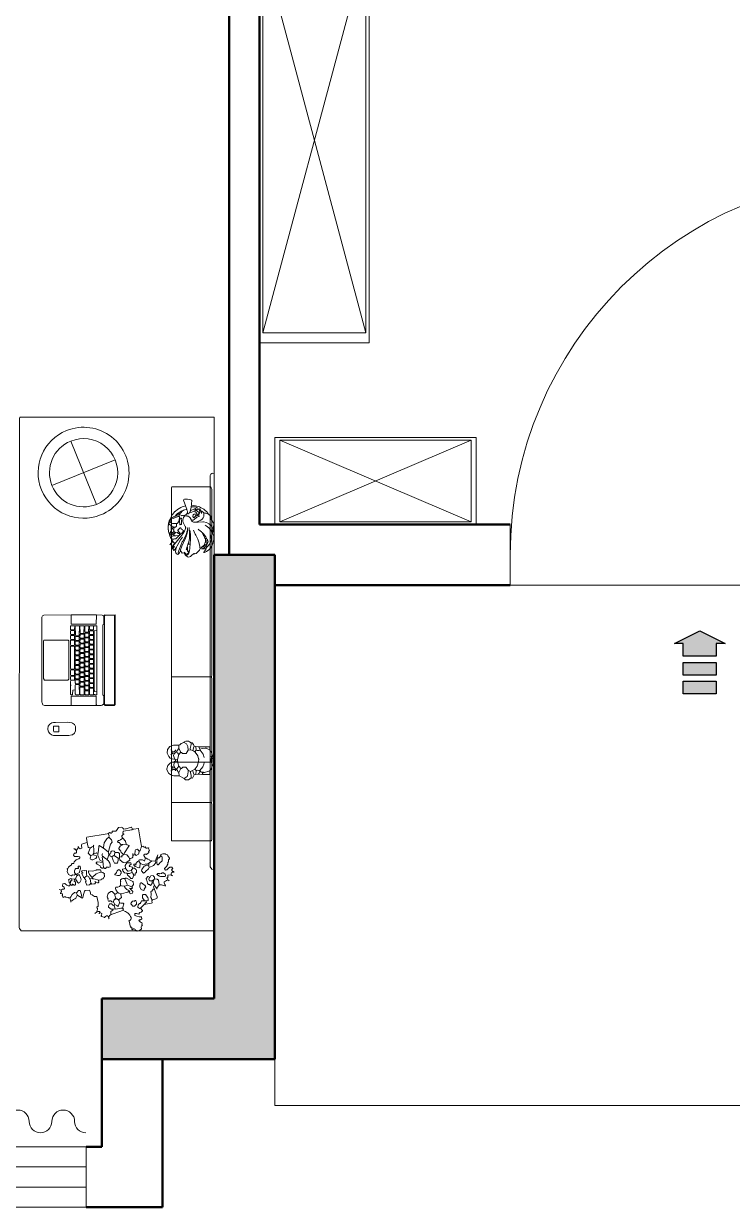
# Model space of a CAD drawing. Header units: millimetres. Extents: x 0 to 37800, y -37845 to -6163.
# Drawn here: x 18664 to 21469, y -30153 to -25469 of the extents above; entities that cross this region are included whole.
import ezdxf

# ---------------------------------------------------------------- set-up
doc = ezdxf.new("R2010")
doc.units = ezdxf.units.MM
doc.layers.get('0').update_dxf_attribs({"lineweight": 13})
for name, color, linetype, lineweight in [('BS-承重墙柱', 7, 'Continuous', 50), ('BS-非承重墙', 7, 'Continuous', 50), ('DS-活动家具', 4, 'Continuous', 13), ('DS-电器', 4, 'Continuous', 13), ('DS-绿化陈设', 4, 'Continuous', 9), ('DS-门窗', 7, 'Continuous', 13), ('RC-灯具', 30, 'Continuous', 13)]:
    doc.layers.add(name, color=color, linetype=linetype, lineweight=lineweight)
doc.layers.add('SH-符号标注', color=1, linetype='Continuous')

# ---------------------------------------------------------------- blocks, each defined once
blk = doc.blocks.new('ARCHITECTURE_c14ac505253f887310d2b723b3b19dc0_e1268d0fe68d4a2183bca38f510edc0f')
at = {"color": 8, "linetype": 'Continuous', "ltscale": 2}
blk.add_line((2859.2, -7424.2), (2859.2, -9483.2), dxfattribs=at)
blk = doc.blocks.new('ARCHITECTURE_5a4c32e7952858a01887b74cb2ca0c8b_e5103680e34b4a39b375d9e4f5c3e317')
at = {"color": 8, "linetype": 'Continuous', "ltscale": 2}
blk.add_line((2859.2, -9483.2), (5930.3, -9483.2), dxfattribs=at)
blk = doc.blocks.new('ARCHITECTURE_a55f705a756446045fc6c508dacda255_3809ea9f96374d3aa6e8ec40e298cb36')
at = {"color": 8, "linetype": 'Continuous', "ltscale": 2}
blk.add_line((5930.3, -7424.2), (2859.2, -7424.2), dxfattribs=at)
blk = doc.blocks.new('LEGEND_63e90fc031fcdf2017aa55189b3c03ad_11a24d2d578f420fbb57a7187bc358c7')
at = {"layer": 'DS-活动家具', "color": 143, "linetype": 'Continuous', "ltscale": 2, "flags": 128}
for points in [[(2041.9, 18.1), (2044.8, 20), (2054.9, 25.9), (2054.9, 785.1), (2052.3, 787.7), (23.3, 787.7), (23.3, 20.7), (31.1, 19.4), (2041.9, 18.1)], [(253.9, 772.2), (1800.9, 772.2), (1810.6, 779.2), (1813.9, 787.7)]]:
    blk.add_lwpolyline(points, dxfattribs=at)
at = {"layer": 'DS-活动家具', "color": 143, "linetype": 'Continuous', "ltscale": 2}
blk.add_ellipse((258.2, 784), major_axis=(0, 12.6), ratio=1, start_param=1.270572, end_param=2.798315, dxfattribs=at)
blk = doc.blocks.new('LEGEND_fc0f0b3e4699c9e443d03967a7052d8a_e56f754f1d7346feb9973a9c54f73c37')
at = {"layer": 'DS-活动家具', "color": 143, "linetype": 'Continuous', "ltscale": 2}
for p, q in [((29.2, 516), (624.2, 516)), ((29.2, 21), (29.2, 516)), ((624.2, 516), (624.2, 21)), ((624.2, 21), (624.2, 516)), ((44.2, 501), (609.2, 501)), ((44.2, 36), (44.2, 501)), ((44.2, 501), (609.2, 36)), ((44.2, 36), (609.2, 501)), ((609.2, 501), (609.2, 36)), ((609.2, 36), (44.2, 36)), ((624.2, 21), (29.2, 21))]:
    blk.add_line(p, q, dxfattribs=at)
blk = doc.blocks.new('LEGEND_02bcfc7fd7fc207e236b336e01768127_2a960dbe26a742b7b9775da3dc97b5a6')
at = {"layer": 'DS-电器', "color": 143, "linetype": 'Continuous', "ltscale": 2, "flags": 128}
for points in [[(37, 479), (37, 481), (35, 483), (31.5, 486.2), (33, 489), (33, 556), (31.9, 560.9), (33, 562), (41, 563), (572, 563), (579.9, 561.6), (584, 558), (585, 557), (585, 489), (583, 487), (578, 479)], [(33, 556), (35, 558), (579, 558), (582, 557), (584, 558)], [(583, 487), (582, 489), (582, 557)], [(584, 247), (584.2, 247.9), (585, 249), (585, 427), (584, 428), (585, 430), (585, 461), (583.6, 467.9), (578, 479), (570, 481), (526, 481), (522, 475), (521, 474), (93, 474), (91, 480), (90.1, 480.2), (89, 481), (43, 481), (37, 479), (32.5, 468.7), (32.5, 468), (32, 427), (32, 246), (32.5, 50), (36.4, 40.2), (45.9, 35.6), (47.9, 35.6), (565, 35)], [(33, 489), (37, 486), (577, 486), (578.9, 487.2), (582, 489)], [(32, 246), (86, 246.5), (89, 249), (89, 425), (88, 426), (33.9, 426.7), (32, 427)], [(520, 416), (520, 429), (518, 431), (501, 431), (500, 430), (497, 430), (496, 431), (128, 431), (127, 430), (122.1, 430.4), (121, 431), (98, 431), (98, 413), (100, 411), (99.2, 407.9), (99, 407), (98, 406), (98, 379), (100.9, 377.7), (102, 377), (117, 377), (118.9, 378.2), (120, 379), (123, 382), (123, 404), (120, 405.5), (99, 407)], [(100, 378), (99, 373), (98, 372), (98, 345), (100, 343), (99, 339), (98, 338), (98, 311), (100, 309), (99, 305), (98, 304), (98, 277), (100, 275), (99, 271), (98, 270), (98, 242), (114.8, 240.9), (119.9, 242.2), (123, 244), (123, 268), (120, 269.5), (99, 271)], [(100, 343), (133.1, 343.8), (137, 347), (138, 348), (138, 370), (135, 371.5), (99, 373)], [(127, 430), (128, 413), (129.9, 411.8), (131, 411), (493, 411), (499, 416), (498, 430), (498, 430)], [(147, 377), (152, 381), (152, 404), (150.1, 405.2), (149, 406), (129, 406), (128, 405), (128, 379), (131, 377.5), (147, 377)], [(162, 343), (167, 347), (167, 370), (165.1, 371.2), (164, 372), (144, 372), (143, 371), (143, 345), (146, 343.5), (162, 343)], [(176, 377), (182, 382), (182, 404), (180.1, 405.2), (179, 406), (158, 406), (157, 405), (157, 379), (160, 377.5), (176, 377)], [(191, 343), (197, 348), (197, 370), (195.1, 371.2), (194, 372), (173, 372), (172, 371), (172, 345), (175, 343.5), (191, 343)], [(205, 377), (211, 382), (211, 404), (209.1, 405.2), (208, 406), (187, 406), (186, 405), (186, 380), (190, 377.5), (205, 377)], [(220, 343), (226, 348), (226, 370), (224.1, 371.2), (223, 372), (203, 372), (202, 371), (202, 345), (205, 343.5), (220, 343)], [(235, 377), (240, 381), (240, 404), (238.1, 405.2), (237, 406), (217, 406), (216, 405), (216, 379), (219, 377.5), (235, 377)], [(250, 343), (255, 347), (255, 370), (253.1, 371.2), (252, 372), (232, 372), (231, 371), (231, 345), (234, 343.5), (250, 343)], [(264, 377), (270, 382), (270, 404), (268.1, 405.2), (267, 406), (246, 406), (245, 405), (245, 379), (248, 377.5), (264, 377)], [(279, 343), (285, 348), (285, 370), (283.1, 371.2), (282, 372), (261, 372), (260, 371), (260, 345), (263, 343.5), (279, 343)], [(293, 377), (299, 382), (299, 404), (297.1, 405.2), (296, 406), (276, 406), (275, 405), (275, 379), (278, 377.5), (293, 377)], [(308, 343), (314, 348), (314, 370), (312.1, 371.2), (311, 372), (291, 372), (290, 371), (290, 345), (293, 343.5), (308, 343)], [(323, 377), (328, 381), (328, 404), (326.1, 405.2), (325, 406), (305, 406), (304, 405), (304, 379), (307, 377.5), (323, 377)], [(344, 349), (344, 369), (341.1, 371.2), (340, 372), (320, 372), (319, 371), (319, 345), (322, 343.5), (338, 343), (344, 349)], [(352, 377), (358, 382), (358, 404), (356.1, 405.2), (355, 406), (334, 406), (333, 405), (333, 379), (336, 377.5), (352, 377)], [(367, 343), (373, 348), (373, 370), (371.1, 371.2), (370, 372), (349, 372), (348, 371), (348, 346), (352, 343.5), (367, 343)], [(381, 377), (387, 382), (387, 404), (385.1, 405.2), (384, 406), (364, 406), (363, 405), (363, 379), (366, 377.5), (381, 377)], [(396, 343), (402, 348), (402, 370), (400.1, 371.2), (399, 372), (379, 372), (378, 371), (378, 345), (381, 343.5), (396, 343)], [(411, 377), (416, 381), (416, 404), (414.1, 405.2), (413, 406), (393, 406), (392, 405), (392, 379), (395, 377.5), (411, 377)], [(432, 349), (432, 370), (430.1, 371.2), (429, 372), (408, 372), (407, 371), (407, 345), (410, 343.5), (426, 343), (432, 349)], [(440, 377), (446, 382), (446, 404), (444.1, 405.2), (443, 406), (422, 406), (421, 405), (421, 379), (424, 377.5), (440, 377)], [(455, 343), (461, 348), (461, 370), (459.1, 371.2), (458, 372), (437, 372), (436, 371), (436, 346), (440, 343.5), (455, 343)], [(469, 377), (475, 382), (475, 404), (473.1, 405.2), (472, 406), (452, 406), (451, 405), (451, 379), (454, 377.5), (469, 377)], [(484, 343), (490, 348), (490, 370), (488.1, 371.2), (487, 372), (467, 372), (466, 371), (466, 345), (469, 343.5), (484, 343)], [(517, 407), (515, 406.5), (481, 406), (480, 405), (480, 379), (481.9, 377.8), (483, 377), (514, 377), (517, 378)], [(496, 344), (495, 345), (495, 371), (496, 372), (517, 373)], [(520, 348), (520, 370), (517, 373), (517, 378), (520, 382), (520, 404), (517, 407), (518.7, 414.8), (520, 416)], [(575, 246), (563, 246), (562, 247), (557, 247), (556, 246), (530, 246), (529, 247), (529, 426), (580, 426.5), (581.9, 427.2), (584, 428)], [(100, 309), (140.1, 309.8), (144, 313), (145, 314), (145, 336), (142, 337.5), (99, 339)], [(100, 275), (154.1, 275.8), (159, 280), (159, 302), (158, 303), (99.9, 304.8), (99, 305)], [(169, 309), (174, 313), (174, 336), (172.1, 337.2), (171, 338), (151, 338), (150, 337), (150, 311), (153, 309.5), (169, 309)], [(183, 275), (188, 279), (188, 302), (186.1, 303.2), (185, 304), (165, 304), (164, 303), (164, 277), (167, 275.5), (183, 275)], [(204, 315), (204, 336), (202.1, 337.2), (201, 338), (180, 338), (179, 337), (179, 311), (182, 309.5), (198, 309), (204, 315)], [(212, 275), (217, 279), (217, 302), (215.1, 303.2), (214, 304), (194, 304), (193, 303), (193, 277), (196, 275.5), (212, 275)], [(227, 309), (233, 314), (233, 336), (231.1, 337.2), (230, 338), (209, 338), (208, 337), (208, 312), (212, 309.5), (227, 309)], [(242, 275), (247, 279), (247, 302), (245.1, 303.2), (244, 304), (223, 304), (222, 303), (222, 277), (225, 275.5), (242, 275)], [(257, 309), (262, 313), (262, 336), (260.1, 337.2), (259, 338), (239, 338), (238, 337), (238, 311), (241, 309.5), (257, 309)], [(271, 275), (276, 279), (276, 302), (274.1, 303.2), (273, 304), (253, 304), (252, 303), (252, 277), (255, 275.5), (271, 275)], [(286, 309), (292, 314), (292, 336), (290.1, 337.2), (289, 338), (268, 338), (267, 337), (267, 311), (270, 309.5), (286, 309)], [(300, 275), (305, 279), (305, 302), (303.1, 303.2), (302, 304), (282, 304), (281, 303), (281, 277), (284, 275.5), (300, 275)], [(316, 309), (321, 313), (321, 336), (319.1, 337.2), (318, 338), (298, 338), (297, 337), (297, 311), (300, 309.5), (316, 309)], [(330, 275), (335, 279), (335, 302), (333.1, 303.2), (332, 304), (311, 304), (310, 303), (310, 277), (313, 275.5), (330, 275)], [(345, 309), (350, 313), (350, 336), (348.1, 337.2), (347, 338), (327, 338), (326, 337), (326, 311), (329, 309.5), (345, 309)], [(359, 275), (364, 279), (364, 302), (362.1, 303.2), (361, 304), (341, 304), (340, 303), (340, 277), (343, 275.5), (359, 275)], [(374, 309), (380, 314), (380, 336), (378.1, 337.2), (377, 338), (356, 338), (355, 337), (355, 311), (358, 309.5), (374, 309)], [(388, 275), (394, 280), (394, 302), (392.1, 303.2), (391, 304), (370, 304), (369, 303), (369, 277), (372, 275.5), (388, 275)], [(404, 309), (409, 313), (409, 336), (407.1, 337.2), (406, 338), (386, 338), (385, 337), (385, 311), (388, 309.5), (404, 309)], [(418, 275), (423, 279), (423, 302), (421.1, 303.2), (420, 304), (399, 304), (398, 303), (398, 278), (402, 275.5), (418, 275)], [(433, 309), (438, 313), (438, 336), (436.1, 337.2), (435, 338), (415, 338), (414, 337), (414, 311), (417, 309.5), (433, 309)], [(447, 275), (452, 279), (452, 302), (450.1, 303.2), (449, 304), (429, 304), (428, 303), (428, 277), (431, 275.5), (447, 275)], [(462, 309), (468, 314), (468, 336), (466.1, 337.2), (465, 338), (444, 338), (443, 337), (443, 311), (446, 309.5), (462, 309)], [(514, 275), (515.1, 275.8), (520, 280), (520, 302), (517, 305), (458, 304), (457, 303), (457, 277), (460, 275.5), (514, 275)], [(517, 305), (517, 310), (520, 314), (520, 336), (517, 339), (515, 338.5), (474, 338), (473, 337), (473, 311), (474.9, 309.8), (476, 309), (514, 309), (517, 310)], [(517, 339), (517, 344), (500, 343), (496, 344)], [(123, 244), (124, 243), (127, 243), (131, 241), (147, 241), (151.1, 243.8), (152, 244), (152, 268), (150.1, 269.2), (149, 270), (129, 270), (128, 269), (127.2, 243.9), (127, 243)], [(152, 244), (153, 243), (156, 243), (160, 241), (176, 241), (180, 244), (181, 244)], [(156, 243), (156.5, 245), (157, 269), (158, 270), (179, 270), (181, 269), (182, 268), (182, 246), (181, 244), (186, 244), (189, 241)], [(218, 267), (215.1, 269.2), (214, 270), (187, 270), (186, 269), (186, 244)], [(430, 55), (430, 222), (429, 224), (424, 228), (190, 228), (188, 227), (186, 224), (186, 53), (187, 50), (190.9, 47.8), (421, 47), (430, 55)], [(189, 241), (212, 241), (216.1, 243.8), (217, 244), (218, 267)], [(359, 241), (364, 244), (364, 268), (362.1, 269.2), (361, 270), (223, 270), (222, 269), (222, 244), (225, 241.5), (359, 241)], [(364, 244), (365, 243), (368, 243), (372, 241), (397, 241), (401.1, 243.8), (402, 244), (402, 268), (400.1, 269.2), (399, 270), (370, 270), (369, 269), (368.2, 243.9), (368, 243)], [(402, 244), (403, 243), (406, 243), (410, 241), (426, 241), (430.1, 243.8), (431, 244), (431, 268), (429.1, 269.2), (428, 270), (408, 270), (407, 269), (406.2, 243.9), (406, 243)], [(431, 244), (434.9, 242.6), (438, 241), (457, 241), (458.9, 242.2), (460, 243), (464, 243), (465.9, 241.8), (467, 241), (486, 241), (487.1, 241.8), (494.4, 242.1), (496, 241), (515, 241), (520, 246), (520, 253), (517, 256), (492, 257), (491, 258), (490, 275)], [(565, 35), (569.9, 36.4), (580.2, 42.5), (584.5, 53.6), (584.4, 55.9), (585, 57), (585, 246), (584, 247), (575.8, 246.5), (575, 246)], [(767.6, 118), (768.4, 127), (769, 128), (769, 230), (765.3, 251.1), (763.7, 255.9), (753.7, 269.6), (740, 277), (714, 277), (700.5, 269.3), (692.4, 255.9), (691.4, 250.9), (688, 223), (688.5, 134), (689.5, 120), (691.4, 107.1), (698.5, 91.9), (711.8, 81.6), (728.3, 78.6), (732, 79)], [(741, 118), (745, 121), (746, 122), (746, 156), (744, 158), (712, 158), (712, 120), (715, 118.5), (741, 118)]]:
    blk.add_lwpolyline(points, dxfattribs=at)
at = {"layer": 'DS-电器', "color": 143, "linetype": 'Continuous', "ltscale": 2}
for centre, radius, start, end in [((525, 341.1), 8.51, 126.04907, 160.21113), ((219.5, 248.4), 5.04, 240.25517, 299.74483), ((727.1, 119.2), 40.5, 276.95884, 358.3984)]:
    blk.add_arc(centre, radius, start, end, dxfattribs=at)
blk = doc.blocks.new('LEGEND_4398328ef0a1601bc0a161da4e687967_e0653ee68a454f6095eff68a575cf009')
at = {"layer": 'RC-灯具', "color": 30, "linetype": 'Continuous', "ltscale": 2}
for p, q in [((270.1, 221.5), (270.1, -48.5)), ((135.1, 86.5), (405.1, 86.5))]:
    blk.add_line(p, q, dxfattribs=at)
for radius, start, end in [(180, 0, 180), (135, 0, 180), (180, 180, 0), (135, 180, 0)]:
    blk.add_arc((270.1, 86.5), radius, start, end, dxfattribs=at)
blk = doc.blocks.new('LEGEND_06268d9d1a9d1447c3c484100c8eb3af_37ce9fe4389b454589de1bbd8f85cd2e')
at = {"color": 143, "linetype": 'Continuous', "ltscale": 2, "flags": 128}
for points in [[(201, 466), (199, 465), (198, 466), (196, 465), (195.6, 460.1), (190, 457), (184.6, 461.4), (183, 460), (180, 458), (179.2, 449.6), (183, 445), (189.3, 440.4), (189.8, 438.9), (191.5, 433), (186.4, 429.7), (185, 430), (174.9, 438.8), (174.1, 439.2), (167, 443), (161, 442), (157.8, 444.8), (151.6, 445.4), (151, 445), (146, 449), (144, 449), (140.1, 445.8), (135, 443), (130, 440), (129, 439), (128.6, 434.1), (127, 432), (127, 424), (130, 416), (135.6, 414.8), (136, 415), (142.4, 408.9), (143, 405), (150, 400), (157, 400), (158, 401), (162, 401), (163, 400), (167.1, 401.8), (169, 403), (170, 404), (170, 406), (167.1, 408.2), (159.9, 414.3), (159, 417), (154.1, 420.2), (153, 421), (142, 421), (136, 419), (136, 415)], [(210, 455), (204.9, 455.8), (202, 457), (199, 460), (199, 465)], [(210, 455), (211, 443), (215, 443), (218.5, 443.7), (219, 442), (222, 439), (226.1, 440.8), (227, 441), (230, 443), (234, 447)], [(209, 400), (214.7, 410.1), (215.3, 411.9), (217, 415), (217, 427), (216, 432), (214, 434), (211, 434), (207.1, 431.8), (203, 427.1), (203, 427), (202, 426), (202, 421), (204.2, 417.7), (206, 410), (205, 409), (204, 408), (204, 404), (209, 400)], [(262, 400), (261.8, 399.1), (252, 392), (248, 390), (238.6, 386), (230.8, 388.4), (230, 388), (227, 391), (226, 391), (227.3, 401.8), (230.9, 406.2), (248.4, 409), (249, 409)], [(230, 443), (232.2, 437.2), (234.6, 433.7), (237, 428), (242, 428), (247.9, 431.2), (249.1, 431.8), (253, 433), (254, 434)], [(253, 433), (252.7, 431.1), (249.4, 418), (249, 409), (262, 400), (265, 400), (266, 401)], [(104, 368), (102, 370)], [(103, 364), (104, 368), (108.1, 369.7), (114, 372), (117, 369), (119, 370), (122, 370), (129, 361), (128, 360), (128, 354), (131, 351), (134, 351), (140, 355), (144, 357), (144.4, 359.9), (148, 366), (150.8, 372.1), (151.2, 372.9), (154, 379), (155, 380), (156, 394)], [(131, 404), (139, 402), (143, 405)], [(156, 394), (139.7, 400.1), (139, 402)], [(155, 353), (153.8, 351.1), (150, 346), (150, 334), (152, 332), (156, 332), (164, 337), (169, 346), (166.4, 364.5), (165, 368), (156, 380), (155, 380)], [(172, 368), (181, 371), (172.3, 387.2), (162, 396), (156, 394)], [(172, 368), (171, 367), (171, 360), (174.2, 355.2), (176, 352), (188.2, 343.4), (194, 342), (203, 349), (199.3, 355.9), (197, 357), (186, 369), (181, 371)], [(226, 391), (219, 392), (214.9, 388.2), (212, 386), (214.1, 377.9), (219, 375), (220, 373), (227.4, 369.2), (234, 372), (233, 382), (230, 388)], [(220, 373), (219, 373), (216.7, 366.9), (217, 366), (224.6, 360.2), (226, 360), (236, 363.6), (244, 364.4), (248.6, 369), (248.4, 371.9), (252, 376), (243.7, 382.7), (233, 382)], [(267, 391), (267, 387), (274, 381), (274, 380), (276, 378), (284.8, 378.3), (286, 379), (299, 378), (303.9, 379.4), (305.9, 380.2), (308, 384), (304.2, 396.1), (303, 400), (301, 402), (296, 402), (268.1, 391.7), (267, 391), (257, 388), (252.3, 390.3), (252, 392)], [(312, 353), (310, 352), (300.3, 345.5), (290, 346), (288, 348), (288, 357), (299.7, 365.5), (305.1, 366.8), (310.9, 367.3), (313, 363), (312, 362), (312, 359), (313, 358), (312, 357), (312, 353), (313, 342), (315, 340), (318.9, 339.6), (323.2, 336.5), (323, 334), (328, 329), (337, 328), (338, 328), (342.7, 333.5), (342, 338), (325, 354), (324, 354), (322, 356), (318, 360.3), (313, 358)], [(325, 354), (326, 356), (325.4, 358.1), (324.4, 364.1), (322, 380), (320, 382), (312, 381), (308, 384)], [(115, 332), (115, 335), (113, 337), (108.5, 338), (102.5, 340.9), (97, 342), (74.9, 338.4), (28, 330), (27, 329), (29.6, 311.9), (30, 307), (22, 303)], [(97, 342), (98, 345), (97, 349), (100, 351), (100, 356)], [(132, 312), (130, 317), (133, 322), (128.7, 330.6), (119.5, 333.4), (115, 332), (108, 326), (110.4, 319.1), (114, 317.4), (129.7, 316.9), (130, 317)], [(156, 353), (155, 353), (144, 357)], [(156, 332), (157, 327), (167, 319), (167.6, 317.9), (168, 313), (172, 313), (177, 317), (182, 331.9), (182, 332), (179, 335), (164.9, 336.8), (164, 337)], [(167, 319), (172, 322)], [(214.2, 291.9), (216.2, 294.9), (220, 298), (223, 300), (224, 301), (224, 307), (211, 312), (205, 308), (196.8, 304.5), (196.1, 304.6), (190, 304), (187.2, 306.2), (184, 308), (183, 315), (187, 319), (189, 321), (192, 323), (200, 323), (202, 321), (202, 319), (204, 317), (206, 318), (211, 317), (211, 312)], [(272, 350), (270, 352), (266.9, 352.6), (258, 356.8), (257, 358), (250.6, 354.4), (250, 353), (245.8, 347.1), (241, 342), (241, 339), (243, 337), (254.1, 335.4), (258, 335), (268, 340.8), (272, 350)], [(324, 301), (325.9, 302.2), (334, 308), (334, 315), (325.1, 322.2), (324, 323), (318.9, 322.4), (316.1, 321.6), (311, 320), (311, 317), (313, 315), (313.7, 306.8), (319.9, 302.8), (324, 301)], [(416, 300), (416, 304), (417, 305), (421, 305), (425.8, 304.6), (427, 308), (425, 308), (423, 310), (423, 314), (425, 316), (427.1, 317.8), (432.3, 324.7), (430.4, 332.7), (423, 342), (416.8, 340.9), (416, 340), (411.5, 341.4), (411.2, 343.1), (407.6, 345.2), (406, 343), (401, 344), (398, 340), (395.7, 336.1), (390, 332), (388, 334), (387.6, 337.9), (383.4, 343.3), (376.7, 341.8), (376, 341), (375.6, 333), (373.6, 324.1), (370, 316), (364, 316), (362, 318), (362, 322), (363, 323), (364.4, 326.9), (365, 332), (364, 333), (361, 333), (359, 335), (357.8, 339.9), (352.6, 345.6), (351, 346), (342, 338)], [(22, 303), (21, 302), (27.7, 282.9), (28.3, 281.1), (29.5, 274.6), (25, 271), (23, 269), (22, 264), (23, 254), (34, 246), (37, 243), (37, 236), (37.9, 230.2), (42, 229), (45, 226), (45, 224), (44, 223), (42, 220), (47, 215), (47.6, 209.9), (61, 133), (63, 131), (65, 131), (82, 134), (88.1, 135.6), (100.9, 138.2), (102, 139), (103.4, 143.9), (104, 145)], [(30, 307), (31.5, 304.8), (37.8, 272.9), (38, 272), (45, 270.1), (49, 273), (56, 266)], [(49, 275), (49, 273)], [(56, 266), (59, 266), (65, 270), (76.3, 280), (89, 283), (90.6, 268.8), (92, 266)], [(128, 275), (122.8, 276.8), (96.6, 292.7), (95, 294), (94, 294), (90.7, 287.1), (89, 283)], [(92, 266), (95, 262), (98, 259), (99.7, 258.5), (104, 255), (107, 255), (116.4, 263), (120.9, 264.2), (125.1, 268.8), (129, 273), (128, 275), (130.6, 285), (130.4, 286), (140.5, 293.6), (142, 294), (145, 296), (152, 297), (159, 287), (160, 286), (162, 286), (172.9, 279.8), (185, 281), (195, 289), (192, 304)], [(184, 308), (180, 307), (176.5, 296.7), (176.6, 296.1), (176, 295), (175, 294), (172, 297), (167.7, 301.9), (163, 301), (162, 286), (160.6, 271.9), (151.9, 260.7), (149.9, 259.4), (143, 258), (140, 258), (139.1, 257.8), (138, 257), (131, 257), (130, 258), (125, 257), (121, 252), (122, 241), (115.9, 236.7), (115.6, 230.9)], [(130, 309), (125, 309)], [(140, 268), (139, 267), (134, 267), (131.8, 269.8), (129, 273)], [(140, 309), (131, 308), (130, 309), (132, 312)], [(185, 281), (185.8, 275.9), (187, 269), (191, 269), (193.9, 270.3), (201.9, 276.6), (203.4, 286), (204, 287), (211.6, 288.1), (214.2, 291.9)], [(195, 289), (197, 290)], [(204, 287), (205, 296), (200, 305)], [(236, 309), (234.2, 305.9), (223, 285), (223, 281), (225, 278), (224, 277), (224.6, 270.9), (225.4, 267.1), (229, 261), (235, 261), (236, 262), (238, 263), (240.2, 261.7), (250.1, 261.1), (252, 262), (252.8, 265.1), (255, 276), (254.2, 278.1), (251, 288), (257, 305), (248.5, 311.4), (238, 310.3), (236, 309)], [(225, 278), (243.9, 285.2), (245, 286), (251, 288)], [(252, 262), (252, 261), (256, 257), (259.1, 251.7), (258, 249), (259, 243.2), (262, 242), (268.9, 243.4), (274.9, 247.2), (277, 249), (280, 251), (282, 255), (285, 262), (284.6, 265.9), (279.7, 282.9), (278, 290), (274, 294), (273, 294)], [(264, 305), (264, 298), (263, 295)], [(270.2, 290.9), (273, 294), (273.2, 294.9), (275.8, 297.4), (278, 296), (284.2, 298.9), (284.1, 305.8), (277.9, 308.6), (276, 308), (267, 300), (264, 298)], [(313, 315), (314, 314), (315, 315)], [(321, 258), (321.6, 263), (322, 272), (324, 274), (337.8, 270.3), (341, 269), (346, 272.7), (350, 271), (352.7, 262.9)], [(366, 294), (364.1, 292.8), (361, 291), (359.7, 288.1), (355.2, 280.9), (354, 279), (350, 271)], [(391, 292), (392, 294), (411.4, 298), (415.1, 299.8), (416, 300), (418, 300)], [(119, 214), (118, 216), (89.2, 223.2), (81, 230), (70.9, 227.3), (67, 223), (61, 217)], [(65, 270), (71.9, 261.3), (73.7, 255.9), (74.3, 254.1), (77.8, 250.4), (81.6, 253.1), (82, 258), (85.9, 258.4), (90.2, 262.8), (90, 265), (92, 266)], [(115.6, 230.9), (116, 227), (119, 224), (124, 224), (127, 220), (135.4, 221.9), (139, 229)], [(122, 241), (124.1, 240.2), (133, 237), (133.2, 236.2), (138, 229), (142, 229), (144.9, 230.3), (152.9, 233.4), (164, 238), (164, 249), (163, 250), (153, 252.6), (145, 253), (144, 253), (141.7, 248.1), (137.2, 241.9), (133, 237)], [(140, 258), (138, 267)], [(145, 253), (143, 258)], [(209, 240), (210, 241), (213, 250), (213, 258), (211, 260), (204.9, 262.8), (204.1, 263.2), (203, 264), (198, 264), (196.1, 262.8), (193.1, 260.8), (189, 255.7), (192.1, 249.9), (194.1, 249.3), (201, 246), (204, 243), (207.1, 239.5), (209, 240)], [(287, 240), (285, 239), (276, 230), (276, 225), (282, 216), (284, 214), (297, 210), (300.9, 211.4), (305, 214), (305.8, 214.4), (308, 213), (314, 215.2), (315, 218), (313, 220), (313, 224), (314.2, 225.9), (316, 228), (317.9, 232.9), (316, 235)], [(287, 240), (280, 251)], [(285, 262), (292.9, 264.4), (299, 265), (308, 254)], [(303, 244), (302, 243), (309.6, 235.9), (316, 235), (327, 240)], [(304, 248), (303, 244), (306.7, 243.5), (307, 244)], [(327, 240), (331.2, 246.9), (333, 250), (333, 253), (332, 254), (326.9, 255.6), (321, 258), (313.1, 256.6), (308, 254), (304, 248)], [(325, 228), (325, 219), (333.9, 215.3), (337.1, 215.8), (344.8, 225.7), (346, 234), (344, 241), (345, 243), (341.4, 262.1), (341, 269)], [(327, 240), (330, 237), (332, 237), (344, 241)], [(346, 234), (347, 234), (349, 232), (354, 224), (363, 224), (366, 226)], [(352.7, 262.9), (366, 226), (371, 219), (378, 217), (382, 217), (383, 218)], [(104, 196), (102, 197), (83.5, 199.2), (67.6, 208.9), (61, 217), (56, 218), (49.1, 215.6), (47, 215)], [(145.1, 192.6), (167, 194.6), (181, 197), (185, 201), (185, 204), (183, 205), (180, 208), (180, 215), (181, 216), (177.6, 221.7), (177, 222), (168, 222), (163.1, 220.6), (157, 217), (155, 215), (150, 211), (131.1, 216.3), (121.1, 215.4), (119, 214), (104, 196), (98.2, 185.7), (96, 184), (94, 181)], [(94, 181), (97, 178), (114, 177.5), (128, 175), (133, 175), (141.9, 178.3), (143.1, 178.6), (153, 183.8), (157, 193)], [(137, 193), (137.3, 194.9), (141, 199), (142, 200), (149, 211)], [(161, 194), (159, 172), (162, 169), (164, 169), (167.7, 172.1), (174.1, 183.6), (178.9, 185.2), (183, 190), (183, 194), (181, 197)], [(190, 185), (190, 170), (191.6, 167.8), (193.6, 158.9), (195, 154), (194, 139), (199, 139), (208.9, 143.2), (220, 153), (206.2, 168.2), (200, 180.9), (199.5, 186), (199, 187), (190.5, 185.4), (190, 185)], [(205, 200), (210, 199), (211.1, 199.8), (217.2, 200.4), (219.5, 197.7), (225, 195), (225, 191), (228, 188), (229, 188), (230, 187), (231, 178)], [(362, 163), (360.8, 164.9), (356, 172), (355.2, 175.1), (354.3, 181.8), (355, 183), (359, 183)], [(362, 179), (362, 180), (359, 183), (362, 190)], [(362, 190), (370.9, 188.6), (372, 188), (374, 188), (375, 189), (377, 199), (378, 200)], [(379, 200), (378, 200), (374.8, 203.8), (372, 208), (372, 213), (373.9, 214.2), (378, 217)], [(96, 158), (109.1, 159.6), (119, 160), (121, 159), (124, 160), (125, 161), (124.1, 168.7), (123, 170), (125, 176)], [(96, 158), (97.2, 155.2), (100.8, 150.8), (104, 145), (124, 138), (133.6, 146.1), (134, 149)], [(151, 155), (145.2, 166.1), (145, 167), (139.3, 171.3), (132.9, 168.2), (132.8, 168.1), (131, 155), (124, 160)], [(134, 149), (138.3, 146.4), (145, 145)], [(202, 119), (202, 116), (205, 113), (219.1, 119.8), (219.9, 120.2), (222, 123), (224.1, 123.8), (227, 126), (228, 128), (233.6, 130.4), (238, 127), (250, 133), (250, 133), (249.2, 142.9), (247, 146), (243, 148), (246, 152)], [(243, 148), (233.1, 146.6), (227.1, 144.8), (225, 144), (216, 139), (214, 133), (222, 123)], [(220, 153), (224, 154), (225, 144)], [(225, 156), (224, 154)], [(236, 163), (239, 167), (241, 174), (241, 176), (239, 178), (232, 177.5), (231, 178), (225.2, 158.9), (225, 156)], [(246, 152), (245.4, 159.1), (245, 163), (242, 166), (239, 167)], [(356, 172), (354, 171), (349.9, 172.7), (347, 174), (343, 174), (341.1, 172.8), (338, 171), (334, 176), (319.4, 175.6), (318.9, 175.4), (295, 171), (295, 163.7), (295.5, 163), (295.4, 161.9), (290.7, 154), (289, 153), (285.9, 147.1), (281.1, 146.6), (273.1, 144.6), (271, 143), (272, 126), (274.9, 123.8), (292.1, 119.2), (299.9, 117.6), (302.4, 114.7), (300, 113), (299, 111)], [(97, 100), (102, 101), (106.9, 107.2), (105, 114), (93.1, 112.1), (93, 112), (91, 112), (89, 114), (82.2, 133.1), (82, 134)], [(111, 91), (111, 95), (103, 99), (102, 101)], [(115, 93), (122, 93), (124, 91), (124.7, 85.9), (125, 84), (131.7, 81.3), (137.2, 85.9), (137, 91), (137, 100), (139, 106), (143, 106), (147, 102), (149.7, 93.9), (150, 92), (158, 84), (163.1, 83.2), (165, 82), (165, 77), (168, 74), (170, 74), (177, 65), (179, 63), (181, 63), (183, 61), (183, 60), (185, 58), (187, 58), (188, 59), (192, 59), (195, 57), (197, 57), (208.1, 62.2), (213.9, 73), (214, 74), (210, 78), (210.5, 84), (208.8, 87.9), (208, 90), (208, 93), (206.4, 96.2), (200.9, 104), (198.1, 105.2), (184.5, 109), (175, 107), (175, 100), (180.3, 99.1), (182, 101), (184, 101), (185, 100), (185, 90), (187, 88), (194, 85), (200, 85), (208, 90)], [(209, 131), (194, 132), (193, 131), (194, 123), (193, 122), (193.9, 114.5), (197, 112), (202, 116)], [(208, 93), (214, 94)], [(225, 89), (238.9, 96.4), (243, 100.9), (240, 106.2), (237.4, 106.6), (229.3, 110.7), (223.9, 109.3), (220.9, 108.3), (211, 105), (210, 104), (210, 100), (213, 97), (214.2, 94.2), (214, 94), (225, 89)], [(282, 93), (280.9, 93.7), (279, 94), (272, 101), (272, 107), (288.9, 111.8), (299, 111), (291.9, 98.4), (290.2, 96.9)], [(290.2, 96.9), (290, 96), (287.9, 95.2), (282, 93), (279.7, 86.9), (280, 86), (287, 76), (296.1, 71.3), (301, 68), (314, 72)], [(318, 71), (314, 72), (312.8, 75.8), (307.2, 82.2), (305, 87), (302, 90), (290.8, 95.8), (290, 96)], [(109, 88), (107, 89)], [(225, 89), (225, 88), (227, 86), (226, 75), (224, 72), (227, 66), (230, 63), (232, 64), (240.4, 64.8), (244, 69)], [(268, 27), (270, 34), (268.8, 35.8), (266.9, 39.3), (266, 45), (264, 47), (258, 46), (254, 40), (253, 39), (245.9, 41), (244, 47), (244, 49), (245.9, 50.2), (251, 56), (252.8, 61.1), (253.1, 66.6), (249.1, 68.4), (248, 69), (236.9, 69.7), (235, 70), (233, 72), (233, 74), (232, 75), (230, 75), (229, 74), (226.9, 74.8), (226, 75)], [(235, 83), (236, 87), (227, 86)], [(246, 77), (247, 78), (250, 84), (250, 87), (248, 89), (239, 89), (236, 87)], [(248, 69), (248, 70), (249.9, 71.2), (252, 75.8), (247.6, 78.2), (247, 78)], [(283, 32), (283.8, 34.1), (285, 38), (286, 39), (290, 39), (291, 38), (293, 39), (298, 41), (299, 43), (297, 45), (297, 51), (298, 52), (299.4, 61), (300.2, 62.9), (302, 68)], [(284, 31), (283, 32), (279.4, 32.8), (275, 36), (270, 34)]]:
    blk.add_lwpolyline(points, dxfattribs=at)
at = {"color": 143, "linetype": 'Continuous', "ltscale": 2}
for centre, radius, start, end in [((205.5, 462.4), 8.64, 301.6499, 350.97), ((100.7, 360.4), 4.31, 231.0385, 57.8862), ((168.5, 365), 4.63, 40.8949, 139.1051), ((129.5, 297.5), 15.6, 354.5113, 47.5637), ((243.9, 302.6), 28.8, 292.7537, 336.1042), ((260.5, 303.2), 3.95, 27.646, 152.354), ((382.5, 281.1), 21, 85.9943, 141.9307), ((376.3, 286.3), 17.6, 26.2001, 63.7999), ((286.5, 281.7), 41.7, 270.7328, 291.8871), ((310.5, 246.5), 23.5, 308.0887, 336.1613), ((130.2, 202.4), 11.6, 243.5851, 305.9422), ((141.3, 197.6), 6.29, 227.1096, 306.9245), ((226.7, 182.1), 28.1, 140.4703, 169.9794), ((98.1, 167.2), 9.4, 229.6742, 257.1957), ((144.1, 157.8), 13.4, 192.1046, 221.0255), ((140.4, 154.6), 10.7, 295.8597, 2.2128), ((106.1, 92.1), 5.06, 305.4554, 347.1644), ((108.9, 100.2), 9.4, 282.8043, 310.3258), ((217.9, 116.1), 17.3, 102.8578, 120.7451), ((102, 88.8), 7.04, 304.5767, 353.4958)]:
    blk.add_arc(centre, radius, start, end, dxfattribs=at)
blk = doc.blocks.new('LEGEND_961f1fb0e153a67dc1407d7b520410bf_6ba1e0301c7d40b6a7a4ef2f17dc44f2')
at = {"color": 143, "linetype": 'Continuous', "ltscale": 2, "flags": 128}
for points in [[(133, 304), (138, 348), (152, 390), (158, 400), (179, 435), (191, 449), (210, 469), (225, 481), (233, 483), (240, 490), (260, 510), (263, 512), (264, 513), (279, 513), (283, 510)], [(279, 513), (290, 519), (309, 525), (313, 525), (321, 530), (322, 531), (340, 541), (352, 543), (363, 544), (381, 540), (386, 539), (387, 538), (392, 538), (393, 539), (444, 535), (445, 533)], [(283, 510), (293, 510), (310, 523), (312, 525)], [(332, 358), (331, 373), (330, 374), (331, 376), (328, 425), (329, 434), (336, 464), (350, 492), (362, 508), (365, 510), (382, 521), (398, 525), (401, 526), (404, 525), (428, 529), (436, 530), (445, 533), (456, 533), (459, 531)], [(365, 451), (375, 463), (398, 490), (426, 511), (443, 520), (450, 523), (459, 531)], [(401, 526), (402, 530), (400, 531), (396, 534), (391, 538)], [(459, 531), (468, 533), (497, 543), (527, 545), (557, 539), (559, 538), (581, 533), (602, 526), (606, 524), (611, 522), (617, 517), (632, 510), (657, 491), (676, 465), (686, 443), (685, 437), (674, 442), (671, 444), (651, 457), (641, 460)], [(641, 460), (640, 461), (637, 461), (636, 460), (633, 460), (612, 481), (605, 487), (578, 505), (547, 517), (538, 518), (510, 517), (491, 511), (478, 506)], [(332, 349), (331, 349), (325, 372), (323, 374), (320, 381), (307, 403), (296, 418), (281, 430), (263, 435), (258, 435), (248, 438), (236, 438), (223, 435), (203, 416), (201, 408), (201, 407), (189, 398), (185, 400), (184, 399), (184, 394), (181, 391), (175, 391), (171, 398)], [(178, 377), (179, 382), (175, 391)], [(307, 305), (306, 306), (307, 320), (306, 323), (301, 332), (296, 337), (281, 354), (274, 362), (273, 365), (266, 381), (264, 386), (250, 383), (245, 383), (237, 388), (218, 394), (199, 392), (197, 391), (191, 390), (189, 391), (189, 398)], [(213, 308), (200, 336), (199, 341), (198, 344), (195, 351), (194, 360), (202, 365), (204, 366), (213, 379), (214, 386), (215, 387), (220, 387), (223, 386), (224, 385), (250, 372), (251, 371), (251, 367), (249, 365), (249, 364)], [(201, 408), (207, 407), (211, 408), (215, 410), (228, 411)], [(233, 477), (233, 483)], [(414, 377), (419, 382), (446, 411), (451, 415), (454, 417), (458, 419), (483, 433), (488, 433), (490, 435), (495, 438), (497, 439), (520, 449), (523, 450), (531, 453)], [(425, 327), (446, 333), (472, 344), (484, 351), (530, 372), (553, 380), (579, 387), (583, 388), (616, 394), (633, 395), (639, 398)], [(454, 417), (454, 420), (470, 435), (487, 448), (504, 458), (518, 466)], [(618, 425), (610, 433), (602, 438), (600, 439), (570, 452), (566, 453), (543, 454), (538, 453), (531, 453), (531, 454), (519, 462), (518, 466), (533, 473)], [(533, 473), (533, 474), (540, 477), (551, 481), (558, 482), (571, 481), (572, 479), (575, 477), (576, 476), (598, 468), (599, 466)], [(607, 442), (605, 446), (596, 455), (592, 462), (589, 464), (573, 468), (571, 468), (544, 470), (533, 473)], [(644, 424), (641, 425), (631, 440), (623, 449), (611, 461), (609, 462), (599, 466), (594, 465), (592, 462)], [(602, 438), (607, 442)], [(614, 419), (612, 419)], [(701, 330), (702, 332), (704, 339), (703, 339), (699, 353), (698, 353), (698, 354), (661, 389), (647, 395), (639, 398), (628, 412), (614, 419)], [(644, 411), (645, 412), (644, 419), (644, 424), (645, 427), (645, 439), (643, 442), (642, 443), (635, 458), (634, 460)], [(685, 437), (687, 433)], [(141, 240), (137, 241), (86, 222), (75, 220), (66, 222), (63, 228), (60, 237), (60, 247), (62, 263), (65, 278), (71, 297), (74, 306), (76, 309), (84, 309), (107, 306), (131, 304), (133, 304), (146, 300), (154, 301), (191, 293), (197, 295)], [(231, 258), (229, 258), (224, 259), (223, 260), (205, 260), (200, 259), (184, 255), (182, 252), (178, 253), (141, 241), (141, 240), (153, 204), (160, 191), (183, 154), (207, 128)], [(180, 329), (178, 329), (177, 330), (174, 338), (172, 343), (179, 354), (185, 358), (188, 363), (186, 366), (183, 374), (178, 377)], [(197, 295), (196, 298), (192, 303), (182, 321), (180, 329), (182, 344), (187, 352), (195, 351)], [(191, 219), (192, 219), (195, 216), (202, 206), (202, 205), (216, 192), (237, 174), (241, 174), (245, 178), (247, 182), (254, 200), (255, 202), (251, 209), (251, 210), (253, 211), (255, 217), (254, 220), (251, 226), (241, 248), (231, 258), (234, 264), (232, 267)], [(237, 363), (237, 348), (239, 331), (240, 330), (240, 326), (242, 324), (247, 322), (249, 322), (260, 317), (265, 317), (277, 326), (279, 331), (277, 333), (266, 345), (262, 348), (261, 349), (256, 349), (254, 351), (256, 357), (249, 364), (228, 363), (227, 360), (221, 355), (219, 353), (205, 340), (199, 341)], [(232, 267), (227, 279), (219, 282), (217, 282), (216, 283), (216, 285), (214, 286), (212, 288), (212, 289), (216, 298), (213, 308)], [(647, 91), (641, 97), (640, 97), (635, 96), (630, 99), (594, 119), (589, 122), (483, 200), (467, 211), (437, 230), (428, 234), (406, 240), (405, 241), (389, 241), (382, 239), (381, 238), (367, 231), (360, 227), (336, 215), (320, 212), (305, 211), (277, 219), (276, 220), (262, 230), (256, 240), (256, 254), (261, 258), (261, 267), (268, 279), (274, 284), (276, 285), (286, 294), (287, 295), (306, 303), (307, 305), (318, 309), (322, 313), (330, 326), (331, 334), (332, 349), (332, 358)], [(325, 372), (330, 374)], [(395, 279), (402, 278), (416, 280), (417, 279), (458, 283), (460, 284), (462, 284), (496, 283), (517, 283), (546, 278), (556, 275), (558, 276), (576, 273), (578, 272), (587, 274), (589, 276), (589, 286), (587, 289)], [(716, 253), (716, 255), (715, 256), (716, 257), (714, 262), (707, 269), (695, 276), (684, 278), (662, 283), (638, 285), (576, 290), (575, 289), (565, 290), (564, 290), (549, 292), (519, 292), (515, 294), (488, 294), (470, 293), (447, 290), (437, 289), (433, 286), (416, 281), (416, 280)], [(432, 260), (433, 261), (442, 261), (464, 257), (471, 255), (512, 242), (517, 240), (611, 201), (623, 197), (655, 187), (664, 187), (672, 190), (675, 192), (683, 197), (694, 203), (695, 204), (690, 230), (692, 234), (698, 241), (702, 244), (706, 247), (706, 254), (705, 258), (702, 261), (699, 264), (685, 277), (685, 278)], [(432, 260), (434, 259), (444, 256), (448, 256), (479, 246), (485, 243), (526, 225), (527, 225), (555, 211), (555, 209), (557, 207), (562, 205), (591, 193), (663, 168), (678, 164), (686, 161), (691, 161), (698, 170)], [(460, 284), (460, 292)], [(624, 258), (622, 257), (582, 267), (580, 268), (579, 272)], [(656, 249), (651, 250), (625, 256), (624, 258), (624, 262), (625, 263), (647, 261), (666, 261), (672, 262), (677, 266)], [(680, 266), (677, 266), (671, 273), (671, 281)], [(681, 227), (682, 226), (686, 229), (690, 230), (694, 229), (698, 230), (700, 230), (717, 239), (722, 243), (737, 261), (741, 269), (738, 284), (735, 290), (732, 293), (722, 306), (703, 325), (701, 330), (694, 334)], [(706, 254), (707, 254), (710, 256), (715, 256)], [(243, 143), (242, 143), (231, 156), (226, 161), (204, 192), (199, 200), (191, 218), (191, 219), (187, 230), (187, 232), (182, 247), (182, 252)], [(207, 128), (207, 127), (243, 100), (246, 97), (267, 86), (290, 76), (304, 71), (304, 70), (344, 59), (345, 58), (351, 59), (361, 58), (364, 56), (372, 57), (374, 56), (376, 55), (385, 56), (387, 54), (388, 55), (395, 55), (396, 54), (398, 55), (405, 55), (406, 54), (410, 56), (416, 56), (417, 55), (421, 56), (422, 57), (427, 57), (432, 57), (433, 58), (441, 57), (453, 61), (477, 67), (480, 69), (482, 68), (492, 71), (495, 71), (503, 75), (511, 80), (524, 86), (534, 90), (535, 91), (546, 97), (549, 99), (554, 103), (562, 102), (579, 86), (596, 73), (598, 72)], [(262, 130), (262, 135), (254, 142), (251, 144), (236, 155), (233, 160), (233, 165), (236, 167), (243, 167), (257, 172), (263, 171)], [(309, 76), (305, 81), (304, 81), (279, 99), (271, 107), (270, 108), (262, 130), (243, 143)], [(257, 156), (259, 163), (265, 165), (263, 171), (265, 175)], [(265, 175), (277, 175), (323, 168), (325, 168), (342, 156), (345, 152), (345, 144), (345, 143), (347, 121), (347, 102), (345, 100), (343, 94), (338, 86), (337, 85), (328, 76), (328, 75), (314, 74), (309, 76)], [(289, 109), (279, 126), (278, 127), (272, 144), (265, 165)], [(316, 177), (357, 178), (361, 183), (360, 187), (358, 194), (358, 196), (356, 198), (350, 199), (349, 198), (328, 198), (308, 197), (299, 195), (292, 197), (284, 197), (283, 197), (286, 186), (294, 180), (308, 174), (310, 174)], [(328, 75), (328, 70), (331, 67), (334, 66), (345, 63), (350, 64), (353, 66), (367, 80), (371, 87), (374, 89), (385, 110), (388, 121), (389, 122), (391, 132), (389, 134), (387, 135), (377, 143), (375, 144), (351, 145), (345, 144)], [(511, 80), (507, 82), (498, 90), (494, 100), (491, 121), (491, 137), (488, 166), (487, 172), (477, 180), (474, 181), (474, 185), (469, 189), (455, 203), (439, 215), (434, 218), (433, 219), (429, 219), (419, 205), (418, 204), (409, 194), (399, 190), (398, 189), (398, 183), (418, 164), (424, 158), (427, 157), (432, 160), (445, 170), (448, 173), (455, 179), (459, 181)], [(477, 120), (476, 119), (472, 119), (466, 122), (463, 124), (463, 125), (461, 127), (452, 134), (450, 153), (453, 155), (462, 163), (463, 169), (462, 171), (456, 174), (456, 178), (456, 179)], [(462, 171), (471, 179), (474, 181)], [(524, 86), (524, 89), (530, 100), (530, 108), (529, 116), (527, 122), (525, 136), (495, 165), (488, 166)], [(506, 209), (539, 188), (607, 150), (617, 146), (632, 141), (650, 137), (678, 133), (692, 135), (703, 143), (704, 145), (710, 158), (710, 159), (700, 170), (698, 170), (698, 171), (694, 174), (692, 176), (675, 183), (674, 183), (672, 185), (672, 190)], [(611, 122), (613, 121), (631, 111), (632, 111), (636, 108), (640, 108), (641, 109), (649, 107), (652, 109), (662, 115), (661, 119), (656, 123), (648, 130), (650, 137), (650, 137)], [(639, 133), (624, 142), (624, 143)], [(351, 59), (351, 63), (350, 64)], [(374, 89), (379, 88), (380, 87), (420, 87), (422, 89)], [(479, 75), (461, 74), (458, 75), (454, 75), (432, 85), (427, 88), (422, 89), (422, 90), (386, 110), (385, 110)], [(450, 108), (439, 115), (425, 114), (422, 113), (397, 119), (395, 120), (389, 122)], [(458, 86), (459, 87), (459, 90), (454, 100), (453, 103), (450, 107), (450, 108), (448, 113), (446, 123), (447, 125), (455, 122), (456, 121), (467, 101), (478, 109), (478, 109), (486, 117), (491, 121)], [(456, 121), (463, 124)], [(562, 102), (562, 109), (578, 121), (583, 121), (609, 104), (628, 93), (634, 94), (635, 96)], [(640, 97), (638, 108)]]:
    blk.add_lwpolyline(points, dxfattribs=at)
at = {"color": 143, "linetype": 'Continuous', "ltscale": 2}
for centre, radius, start, end in [((312, 437), 88.8, 153.1186, 181.2187), ((566, 391), 65.8, 18.8456, 51.1384), ((607, 428), 11.4, 307.8749, 344.7449), ((221, 325), 70.6, 143.8116, 187.5878), ((94, 297), 59.7, 3.9508, 18.6691), ((205, 324), 59.9, 117.2783, 133.7971), ((212, 311), 22.5, 227.1382, 269.259), ((416, 154), 107, 81.5806, 101.5157), ((318, 164), 12.8, 97.984, 127.3779), ((649, 146), 15.6, 232.6356, 267.8123), ((299, 81), 11.7, 297.4744, 332.5256), ((523, 127), 61.2, 205.0843, 228.6555), ((472, 84), 11.4, 307.8749, 344.7449), ((476, 71), 4.61, 328.2172, 50.7075)]:
    blk.add_arc(centre, radius, start, end, dxfattribs=at)
blk = doc.blocks.new('LEGEND_8c2a71ab75d91653b8fd037d47e706ab_1e55baee9a7c451f87df40bfb06140f7')
at = {"color": 143, "linetype": 'Continuous', "ltscale": 2, "flags": 128}
for points in [[(41, 127), (42, 133), (44, 145), (44, 174), (44, 189), (55, 189), (56, 188), (57, 189), (67.1, 195.8), (82.9, 200.4), (84, 201), (109, 201), (113.9, 199.6), (132.1, 192.1), (137.1, 188.2), (138, 188), (139.2, 184.1), (144.8, 166.9), (145, 164), (145.6, 162.9), (146, 159), (151, 159)], [(49.9, 158.1), (49, 172), (53.3, 181.9), (56, 188)], [(89, 201), (90, 196), (90, 195), (91, 194), (102, 194), (104.1, 200.5), (104, 201)], [(153, 127), (152, 133), (151, 143), (152.2, 155.4), (151, 159), (152, 161), (152, 188), (151, 189), (139, 189), (138, 188)], [(49, 172), (44, 174)], [(44, 145), (53, 149), (49.9, 158.1)], [(53, 149), (57, 150), (72.2, 161.9), (85, 166)], [(57, 103), (55, 112), (58, 121), (63, 130), (64.9, 131.2), (79.2, 141.5), (90.9, 144.4), (92, 145), (102.1, 144.4), (119.6, 138.9), (130.2, 130.2), (131, 130), (137, 120)], [(151, 143), (146.8, 145.8), (142.9, 147.6), (138, 149), (137, 149), (122.8, 160.9), (111.9, 164.8), (107, 166)], [(138, 149), (139, 151), (142.6, 154), (143, 163), (145, 164)], [(58, 121), (44.1, 125.4), (41, 127), (34.1, 124.7), (28.3, 118.9), (28, 115), (24, 109), (21.7, 104.1), (21, 103), (21, 94), (24, 88), (26, 87), (26.8, 85.9), (31.2, 75.2), (35.8, 69.8), (37, 67), (36.9, 45.9), (42, 31), (53.8, 22.1), (68.6, 20.4), (82.1, 26.6), (87.8, 33.1)], [(37, 67), (50, 66), (65, 75), (66, 77), (70, 81), (70, 95), (57, 103), (43, 102.5), (32.1, 97.1), (27, 88), (26, 87)], [(55, 112), (50, 111), (34, 114.6), (31, 114.5), (28, 115)], [(63, 130), (57, 134), (42, 133)], [(144, 66), (157, 68), (159, 71), (167.1, 84.3), (168, 88), (159.6, 99.1), (158.1, 100.2), (142.3, 103.7), (139, 103.5), (137, 104), (135, 103), (125.2, 95.9), (124.8, 95.1), (124, 94), (124, 82), (129, 77), (129, 75), (144, 66)], [(131, 130), (133, 131), (137, 134), (152, 133)], [(165, 115), (166, 120), (153, 127), (137, 120), (140, 112)], [(140, 112), (139, 110), (137, 104)], [(168, 88), (168.9, 88.2), (173, 93), (173, 105), (165, 115), (155, 114.5), (146.1, 112.6), (140, 112)], [(62, 57), (50, 66)], [(63, 43), (63, 48), (58, 53), (56, 54)], [(65, 75), (74, 67), (74, 66), (66.8, 61.6), (66, 53.2), (71, 48)], [(70, 42), (71, 48)], [(71, 48), (78, 46), (86.1, 47.8), (91, 49), (95, 53), (99, 54), (103, 48), (106.3, 33.8), (116.5, 23.4), (130.6, 19.7), (134, 20), (147.9, 27.2), (156.5, 40.3), (158, 47)], [(74, 66), (93, 61), (107.1, 62.6), (120, 66), (121, 68), (129, 75)], [(87.8, 33.1), (89.2, 35.9), (92, 44), (91, 49)], [(95, 53), (94, 61)], [(99, 54), (101, 62)], [(103, 48), (119, 47), (124, 49), (125.1, 49.8), (130, 54), (130, 59), (120, 66)], [(126, 43), (124, 49)], [(138, 35), (138, 37), (132, 43), (132.4, 48.9), (135.8, 53.1), (136, 54)], [(136.9, 61.2), (139.9, 63.2), (144, 66)], [(158, 47), (158, 66), (157, 68)], [(63, 43), (70, 42), (75, 35)], [(126, 43), (132, 43)]]:
    blk.add_lwpolyline(points, dxfattribs=at)
at = {"color": 143, "linetype": 'Continuous', "ltscale": 2}
for centre, radius, start, end in [((81.4, 213.3), 19.3, 268.7264, 296.3313), ((36.7, 142), 21.8, 338.4832, 21.5168), ((155.9, 141.5), 20.3, 158.3296, 201.6704), ((53.9, 61.1), 9.09, 296.8781, 333.1219), ((136.8, 57.5), 3.7, 88.4347, 288.938), ((73, 27.2), 18.8, 122.3491, 155.279), ((131.3, 31.3), 12.8, 114.3238, 163.3043)]:
    blk.add_arc(centre, radius, start, end, dxfattribs=at)
blk = doc.blocks.new('LEGEND_2d8b7415df4b5ddca7a1aa0bf223812d_faee76875b79450da9e8386f1086dd2d')
at = {"layer": 'DS-绿化陈设', "color": 143, "linetype": 'Continuous', "ltscale": 2}
for p, q in [((758, 30), (810, 0)), ((1694, 30), (1642, 0)), ((758, -30), (810, 0)), ((1694, -30), (1642, 0))]:
    blk.add_line(p, q, dxfattribs=at)
at = {"layer": 'DS-绿化陈设', "color": 143, "linetype": 'Continuous', "ltscale": 2, "flags": 128}
for points in [[(675, 0), (810, 0)], [(1777, 0), (1642, 0)]]:
    blk.add_lwpolyline(points, dxfattribs=at)
at = {"layer": 'DS-绿化陈设', "color": 143, "linetype": 'Continuous', "ltscale": 2}
for centre, start, end in [((0, 0), 0, 90), ((90, 0), 180, 0), ((180, 0), 0, 180), ((270, 0), 180, 0), ((360, 0), 0, 180), ((450, 0), 180, 360), ((540, 0), 0, 180), ((630, 0), 180, 0), ((1822, 0), 180, 0), ((1912, 0), 0, 180), ((2002, 0), 180, 0), ((2092, 0), 360, 180), ((2182, 0), 180, 0), ((2272, 0), 0, 180), ((2362, 0), 180, 0), ((2452, 0), 90.1879, 180)]:
    blk.add_arc(centre, 45, start, end, dxfattribs=at)
blk = doc.blocks.new('LEGEND_90f0cf23000af278f79db31bcae19883_0e422591806b495b809a5f54b89e273e')
at = {"color": 143, "linetype": 'Continuous', "ltscale": 2}
for p, q in [((172.8, 19.8), (172.8, 178.2)), ((333, 19.8), (333, 178.2))]:
    blk.add_line(p, q, dxfattribs=at)
at = {"color": 143, "linetype": 'Continuous', "ltscale": 2, "flags": 128}
blk.add_lwpolyline([(669.6, 19.8), (673.02, 19.26), (675, 18), (1413, 18), (1418.22, 20.34), (1422, 23.4), (1422, 176.4), (1420.2, 178.2), (21.6, 178.2), (21.6, 19.8), (27, 18), (163.8, 18), (172.8, 19.8), (178.2, 18), (324, 18), (333, 19.8), (338.4, 18), (660.6, 18), (669.6, 19.8), (669.6, 178.2)], dxfattribs=at)
blk = doc.blocks.new('DOOR_25f0cc6a953a29e9a150fbce71c52bfe_d4479f24831547cb8b905e0ead243676')
at = {"layer": 'DS-门窗', "color": 60, "linetype": 'Continuous', "ltscale": 2}
for p, q in [((5231.504, -7304.199), (5231.504, -5804.199)), ((5231.504, -5804.199), (5291.504, -5804.199)), ((5291.504, -5804.199), (5291.504, -7304.199)), ((3791.504, -7184.199), (3791.504, -7424.199)), ((5291.504, -7184.199), (5291.504, -7424.199)), ((5291.504, -7304.199), (5231.504, -7304.199))]:
    blk.add_line(p, q, dxfattribs=at)
blk.add_arc((5291.504, -7304.199), 1500, 90, 180, dxfattribs=at)
blk = doc.blocks.new('WINDOW_66b0afb4cc57c329bb88cf595799bf7a_3c83d21c9b864fcaae04d61bbeff315e')
at = {"layer": 'DS-门窗', "color": 60, "linetype": 'Continuous', "ltscale": 2}
for p, q in [((-368.3, -9885.6), (-368.3, -9645.6)), ((-368.3, -9645.6), (2112.2, -9645.6)), ((2112.2, -9645.6), (2112.2, -9885.6)), ((2112.2, -9725.6), (-368.3, -9725.6)), ((2112.2, -9805.6), (-368.3, -9805.6)), ((2112.2, -9885.6), (-368.3, -9885.6))]:
    blk.add_line(p, q, dxfattribs=at)
blk = doc.blocks.new('MARKER_a1c08eae27e26789237d7b2610833c69_352128b138b14ec49032cfd8c54fb0b8')
at = {"layer": 'SH-符号标注'}
for points in [[(4541.5, -7604.2), (4641.5, -7654.2), (4606.5, -7654.2), (4606.5, -7704.2), (4476.5, -7704.2), (4476.5, -7654.2), (4441.5, -7654.2)], [(4606.5, -7729.2), (4606.5, -7779.2), (4476.5, -7779.2), (4476.5, -7729.2)], [(4606.5, -7804.2), (4606.5, -7854.2), (4476.5, -7854.2), (4476.5, -7804.2)]]:
    blk.add_hatch(color=1, dxfattribs=at).paths.add_polyline_path(points, flags=0)
at = {"layer": 'SH-符号标注', "color": 1, "linetype": 'Continuous'}
for p, q in [((4441.5, -7654.2), (4541.5, -7604.2)), ((4541.5, -7604.2), (4641.5, -7654.2)), ((4476.5, -7654.2), (4441.5, -7654.2)), ((4476.5, -7704.2), (4476.5, -7654.2)), ((4641.5, -7654.2), (4606.5, -7654.2)), ((4606.5, -7654.2), (4606.5, -7704.2)), ((4606.5, -7704.2), (4476.5, -7704.2)), ((4476.5, -7779.2), (4476.5, -7729.2)), ((4476.5, -7729.2), (4606.5, -7729.2)), ((4606.5, -7729.2), (4606.5, -7779.2)), ((4606.5, -7779.2), (4476.5, -7779.2)), ((4476.5, -7854.2), (4476.5, -7804.2)), ((4476.5, -7804.2), (4606.5, -7804.2)), ((4606.5, -7804.2), (4606.5, -7854.2)), ((4606.5, -7854.2), (4476.5, -7854.2))]:
    blk.add_line(p, q, dxfattribs=at)

msp = doc.modelspace()

# ---------------------------------------------------------------- hatches: boundary and pattern name
at = {"layer": 'BS-承重墙柱'}
for points in [[(19657.7, -27571.5), (19417.7, -27571.5), (19417.7, -29327), (19657.7, -29327)], [(19657.7, -29567), (19657.7, -29327), (18973.4, -29327), (18973.4, -29567)]]:
    msp.add_hatch(color=8, dxfattribs=at).paths.add_polyline_path(points, flags=0)

# ---------------------------------------------------------------- linework, layer by layer
at = {"layer": 'BS-承重墙柱', "color": 7, "linetype": 'Continuous', "ltscale": 2}
for p, q in [((19417.7, -27571.5), (19417.7, -29327)), ((19477.7, -27571.5), (19417.7, -27571.5)), ((19657.7, -27571.5), (19477.7, -27571.5)), ((19657.7, -27691.5), (19657.7, -27571.5)), ((19657.7, -29327), (19657.7, -27691.5)), ((18973.4, -29327), (18973.4, -29567)), ((19417.7, -29327), (18973.4, -29327)), ((19657.7, -29567), (19657.7, -29327)), ((18973.4, -29567), (19213.4, -29567)), ((19213.4, -29567), (19657.7, -29567))]:
    msp.add_line(p, q, dxfattribs=at)
at = {"layer": 'BS-非承重墙', "color": 7, "linetype": 'Continuous', "ltscale": 2}
for p, q in [((19597.7, -27451.5), (19597.7, -22786.9)), ((19477.7, -22906.9), (19477.7, -27571.5)), ((20590, -27451.5), (19597.7, -27451.5)), ((19657.7, -27691.5), (20590, -27691.5)), ((18973.4, -29567), (18973.4, -29913)), ((19213.4, -30153), (19213.4, -29567)), ((18973.4, -29913), (18910.6, -29913)), ((18910.6, -30153), (18973.4, -30153)), ((18973.4, -30153), (19213.4, -30153))]:
    msp.add_line(p, q, dxfattribs=at)

# ---------------------------------------------------------------- block references
at = {"color": 7}
for name, p, xscale, yscale, rotation in [('LEGEND_90f0cf23000af278f79db31bcae19883_0e422591806b495b809a5f54b89e273e', (19426.9, -28723.8), 0.999714367323622, 0.9987515605493135, 90.00000419434349), ('LEGEND_961f1fb0e153a67dc1407d7b520410bf_6ba1e0301c7d40b6a7a4ef2f17dc44f2', (19215.7, -27330.1), 0.3375254279898562, 0.3692743692322341, 269.9999958056566), ('LEGEND_8c2a71ab75d91653b8fd037d47e706ab_1e55baee9a7c451f87df40bfb06140f7', (19211, -28286.7), 1.009046052631579, 1.006989877711594, 269.9999958056566), ('LEGEND_06268d9d1a9d1447c3c484100c8eb3af_37ce9fe4389b454589de1bbd8f85cd2e', (18776.5, -28627.2), 1.001605765465069, 1.034879271070615, 269.9999958056566)]:
    msp.add_blockref(name, p, dxfattribs=dict(at, xscale=xscale, yscale=yscale, rotation=rotation))
for name in ['ARCHITECTURE_c14ac505253f887310d2b723b3b19dc0_e1268d0fe68d4a2183bca38f510edc0f', 'ARCHITECTURE_a55f705a756446045fc6c508dacda255_3809ea9f96374d3aa6e8ec40e298cb36', 'ARCHITECTURE_5a4c32e7952858a01887b74cb2ca0c8b_e5103680e34b4a39b375d9e4f5c3e317']:
    msp.add_blockref(name, (16798.5, -20267.4), dxfattribs=at)
at = {"layer": 'DS-活动家具', "color": 7}
for name, p, xscale, yscale, rotation in [('LEGEND_fc0f0b3e4699c9e443d03967a7052d8a_e56f754f1d7346feb9973a9c54f73c37', (20050.4, -26811.4), 2.69588231250994, 0.8772807893527915, 90.00000419434349), ('LEGEND_63e90fc031fcdf2017aa55189b3c03ad_11a24d2d578f420fbb57a7187bc358c7', (18627.3, -27002.4), 1.000974630083582, 1.003303983718841, 269.9999958056566), ('LEGEND_fc0f0b3e4699c9e443d03967a7052d8a_e56f754f1d7346feb9973a9c54f73c37', (20494.4, -27092), 1.340571408466337, 0.6967818033070582, 180.0000088000469)]:
    msp.add_blockref(name, p, dxfattribs=dict(at, xscale=xscale, yscale=yscale, rotation=rotation))
at = {"layer": 'DS-电器', "color": 7, "xscale": 0.6475663688859657, "yscale": 0.551162878787879, "rotation": 269.9999958056566}
msp.add_blockref('LEGEND_02bcfc7fd7fc207e236b336e01768127_2a960dbe26a742b7b9775da3dc97b5a6', (18716.3, -27788.3), dxfattribs=at)
at = {"layer": 'DS-绿化陈设', "color": 7, "rotation": 180.0000088000469}
msp.add_blockref('LEGEND_2d8b7415df4b5ddca7a1aa0bf223812d_faee76875b79450da9e8386f1086dd2d', (18910.3, -29813), dxfattribs=at)
at = {"layer": 'DS-门窗', "color": 7}
for name in ['DOOR_25f0cc6a953a29e9a150fbce71c52bfe_d4479f24831547cb8b905e0ead243676', 'WINDOW_66b0afb4cc57c329bb88cf595799bf7a_3c83d21c9b864fcaae04d61bbeff315e']:
    msp.add_blockref(name, (16798.5, -20267.4), dxfattribs=at)
at = {"layer": 'RC-灯具', "color": 7, "rotation": 112.0000021638525}
msp.add_blockref('LEGEND_4398328ef0a1601bc0a161da4e687967_e0653ee68a454f6095eff68a575cf009', (19082.3, -27464.3), dxfattribs=at)
at = {"layer": 'SH-符号标注', "color": 7}
msp.add_blockref('MARKER_a1c08eae27e26789237d7b2610833c69_352128b138b14ec49032cfd8c54fb0b8', (16798.5, -20267.4), dxfattribs=at)

doc.saveas('drawing.dxf')
